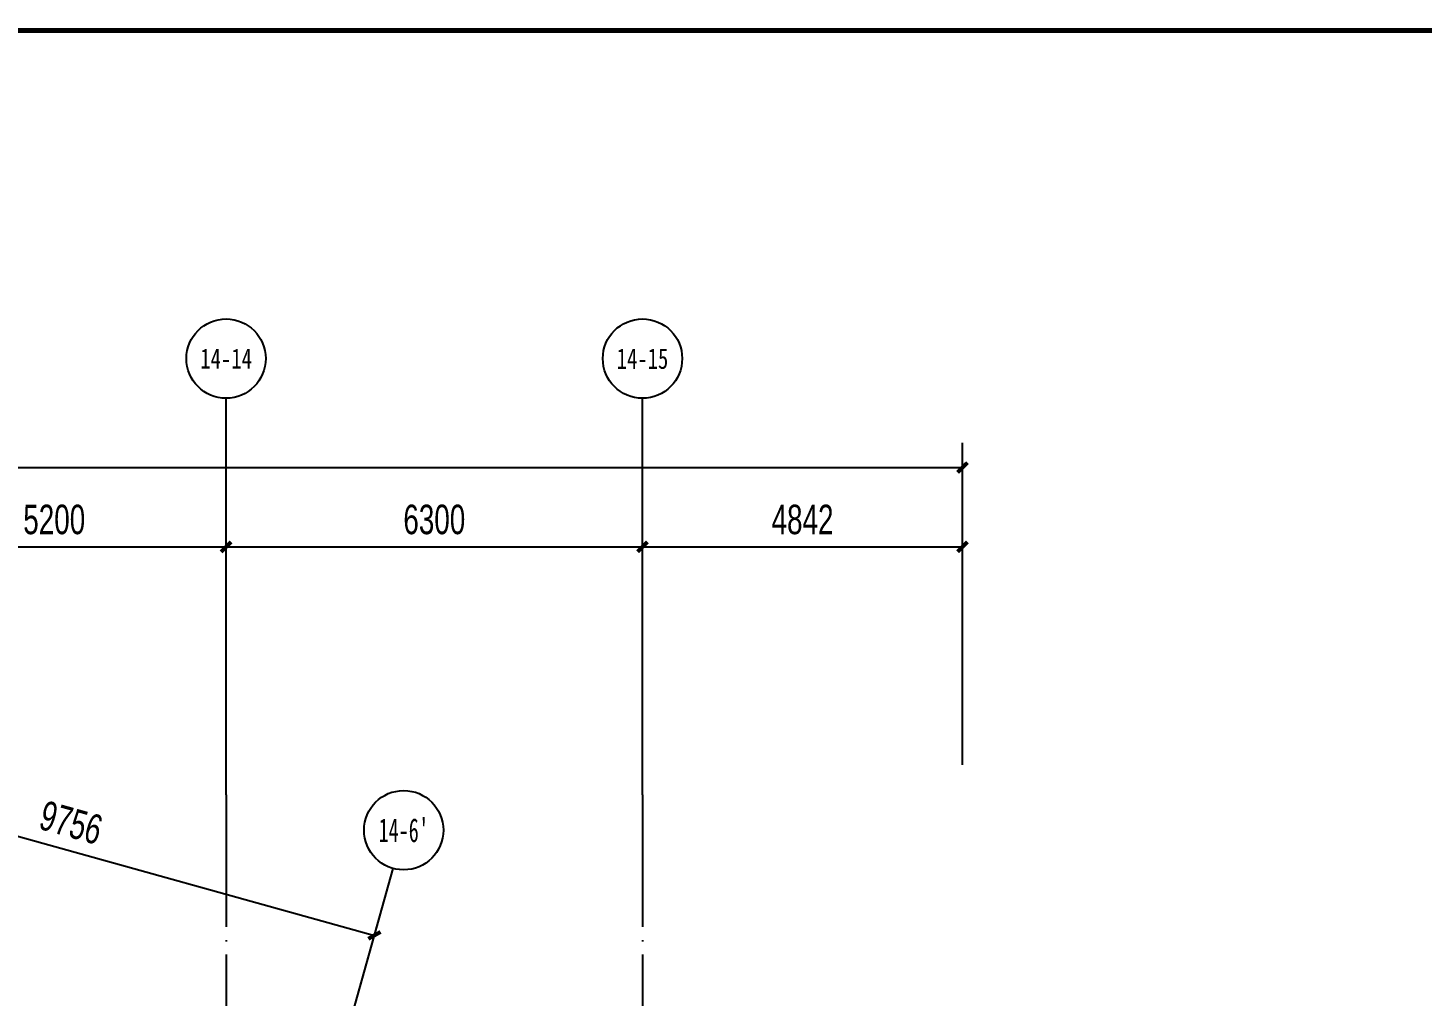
# Model space of a CAD drawing. Extents: x -409435 to 356702, y -107829 to 330904.
# Drawn here: x 106601 to 127694, y 136586 to 151238 of the extents above; entities that cross this region are included whole.
import ezdxf
from ezdxf.enums import TextEntityAlignment as Align
from ezdxf.xclip import XClip

# ---------------------------------------------------------------- set-up
doc = ezdxf.new("R2010")
doc.units = 0
doc.header["$LTSCALE"] = 1000
doc.header["$MEASUREMENT"] = 0
doc.header["$XCLIPFRAME"] = 0
doc.linetypes.add('104-14# 核心筒$0$DOTE', pattern=[2.42, 2, -0.2, 0.02, -0.2])
for name, color, linetype in [('104-14# 核心筒$0$01-标注_轴线坐标', 132, 'Continuous'), ('104-14# 核心筒$0$02-TEXT_轴号', 7, 'Continuous'), ('104-14# 核心筒$0$A_AXIS-轴线', 36, '104-14# 核心筒$0$DOTE'), ('104-14# 核心筒$0$AXIS_TEXT', 7, 'Continuous'), ('AXIS_TEXT', 7, 'Continuous')]:
    doc.layers.add(name, color=color, linetype=linetype)
doc.styles.add('104-14# 核心筒$0$_TCH_AXIS', font='STXIHEI_0.TTF', dxfattribs={"width": 0.8})
doc.styles.add('104-14# 核心筒$0$_TCH_DIM_T3', font='ros.shx', dxfattribs={"width": 0.705882, "bigfont": 'jd.shx'})
doc.styles.add('COMPLEX', font='COMPLEX')
doc.dimstyles.new('104-14# 核心筒$0$_TCH_ARCH&&150', dxfattribs={"dimtxt": 446.25, "dimasz": 150, "dimexe": 375, "dimexo": 450, "dimgap": 189.375, "dimtad": 1, "dimdec": 0, "dimzin": 0, "dimdsep": 46, "dimtxsty": '104-14# 核心筒$0$_TCH_DIM_T3', "dimblk": '104-14# 核心筒$0$_ArchTick', "dimcen": 0.09, "dimclrt": 7, "dimazin": 2, "dimtfac": 1, "dimtdec": 0, "dimtix": 1, "dimtmove": 2, "dimatfit": 3, "dimfxl": 0, "dimtolj": 1, "dimtzin": 0, "dimarcsym": 0})

# ---------------------------------------------------------------- blocks, each defined once
blk = doc.blocks.new('图框-A1+1-4')
at = {"const_width": 0.5}
blk.add_lwpolyline([(976, 584), (25, 584), (25, 10), (976, 10)], close=True, dxfattribs=at)
blk = doc.blocks.new('_AXISO')
blk.add_circle((0, 0), 0.5)
at = {"layer": 'AXIS_TEXT', "style": 'COMPLEX', "width": 1.041667}
blk.add_attdef('A', text='', height=0.56, dxfattribs=at).set_placement((-0.25, -0.28), (0.25, -0.28), align=Align.FIT)
blk = doc.blocks.new('104-14# 核心筒$0$_ArchTick')
at = {"color": 0, "linetype": 'ByBlock', "const_width": 0.4}
blk.add_lwpolyline([(-0.5, -0.5), (0.5, 0.5)], dxfattribs=at)
blk = doc.blocks.new('*D2724')
at = {"layer": '104-14# 核心筒$0$01-标注_轴线坐标', "color": 0, "lineweight": -2, "transparency": 16777216}
for p, q in [((-6010, 140084), (-6010, 144959)), ((120742, 140084), (120742, 144959)), ((-6010, 144584), (120742, 144584))]:
    blk.add_line(p, q, dxfattribs=at)
at = {"layer": 'Defpoints', "color": 0, "transparency": 16777216}
for p in [(120742, 144584), (-6010, 139634), (120742, 139634)]:
    blk.add_point(p, dxfattribs=at)
at = {"layer": '104-14# 核心筒$0$01-标注_轴线坐标', "color": 0, "lineweight": -2, "transparency": 16777216, "xscale": 150, "yscale": 150, "zscale": 150, "rotation": 180}
blk.add_blockref('104-14# 核心筒$0$_ArchTick', (-6010, 144584), dxfattribs=at)
at = {"layer": '104-14# 核心筒$0$01-标注_轴线坐标', "color": 0, "lineweight": -2, "transparency": 16777216, "xscale": 150, "yscale": 150, "zscale": 150}
blk.add_blockref('104-14# 核心筒$0$_ArchTick', (120742, 144584), dxfattribs=at)
at = {"layer": '104-14# 核心筒$0$01-标注_轴线坐标', "color": 7, "transparency": 16777216, "insert": (57366, 144996), "char_height": 446.2, "attachment_point": 5, "style": '104-14# 核心筒$0$_TCH_DIM_T3'}
blk.add_mtext('\\A1;126752', dxfattribs=at)
blk = doc.blocks.new('*D2738')
at = {"layer": '104-14# 核心筒$0$01-标注_轴线坐标', "color": 0, "lineweight": -2, "transparency": 16777216}
for p, q in [((104400, 140084), (104400, 143759)), ((109600, 140084), (109600, 143759)), ((104400, 143384), (109600, 143384))]:
    blk.add_line(p, q, dxfattribs=at)
at = {"layer": 'Defpoints', "color": 0, "transparency": 16777216}
for p in [(109600, 143384), (104400, 139634), (109600, 139634)]:
    blk.add_point(p, dxfattribs=at)
at = {"layer": '104-14# 核心筒$0$01-标注_轴线坐标', "color": 0, "lineweight": -2, "transparency": 16777216, "xscale": 150, "yscale": 150, "zscale": 150, "rotation": 180}
blk.add_blockref('104-14# 核心筒$0$_ArchTick', (104400, 143384), dxfattribs=at)
at = {"layer": '104-14# 核心筒$0$01-标注_轴线坐标', "color": 0, "lineweight": -2, "transparency": 16777216, "xscale": 150, "yscale": 150, "zscale": 150}
blk.add_blockref('104-14# 核心筒$0$_ArchTick', (109600, 143384), dxfattribs=at)
at = {"layer": '104-14# 核心筒$0$01-标注_轴线坐标', "color": 7, "transparency": 16777216, "insert": (107000, 143796), "char_height": 446.2, "attachment_point": 5, "style": '104-14# 核心筒$0$_TCH_DIM_T3'}
blk.add_mtext('\\A1;5200', dxfattribs=at)
blk = doc.blocks.new('*D2739')
at = {"layer": '104-14# 核心筒$0$01-标注_轴线坐标', "color": 0, "lineweight": -2, "transparency": 16777216}
for p, q in [((109600, 140084), (109600, 143759)), ((115900, 140084), (115900, 143759)), ((109600, 143384), (115900, 143384))]:
    blk.add_line(p, q, dxfattribs=at)
at = {"layer": 'Defpoints', "color": 0, "transparency": 16777216}
for p in [(115900, 143384), (109600, 139634), (115900, 139634)]:
    blk.add_point(p, dxfattribs=at)
at = {"layer": '104-14# 核心筒$0$01-标注_轴线坐标', "color": 0, "lineweight": -2, "transparency": 16777216, "xscale": 150, "yscale": 150, "zscale": 150, "rotation": 180}
blk.add_blockref('104-14# 核心筒$0$_ArchTick', (109600, 143384), dxfattribs=at)
at = {"layer": '104-14# 核心筒$0$01-标注_轴线坐标', "color": 0, "lineweight": -2, "transparency": 16777216, "xscale": 150, "yscale": 150, "zscale": 150}
blk.add_blockref('104-14# 核心筒$0$_ArchTick', (115900, 143384), dxfattribs=at)
at = {"layer": '104-14# 核心筒$0$01-标注_轴线坐标', "color": 7, "transparency": 16777216, "insert": (112750, 143796), "char_height": 446.2, "attachment_point": 5, "style": '104-14# 核心筒$0$_TCH_DIM_T3'}
blk.add_mtext('\\A1;6300', dxfattribs=at)
blk = doc.blocks.new('*D2740')
at = {"layer": '104-14# 核心筒$0$01-标注_轴线坐标', "color": 0, "lineweight": -2, "transparency": 16777216}
for p, q in [((115900, 140084), (115900, 143759)), ((120742, 140084), (120742, 143759)), ((115900, 143384), (120742, 143384))]:
    blk.add_line(p, q, dxfattribs=at)
at = {"layer": 'Defpoints', "color": 0, "transparency": 16777216}
for p in [(120742, 143384), (115900, 139634), (120742, 139634)]:
    blk.add_point(p, dxfattribs=at)
at = {"layer": '104-14# 核心筒$0$01-标注_轴线坐标', "color": 0, "lineweight": -2, "transparency": 16777216, "xscale": 150, "yscale": 150, "zscale": 150, "rotation": 180}
blk.add_blockref('104-14# 核心筒$0$_ArchTick', (115900, 143384), dxfattribs=at)
at = {"layer": '104-14# 核心筒$0$01-标注_轴线坐标', "color": 0, "lineweight": -2, "transparency": 16777216, "xscale": 150, "yscale": 150, "zscale": 150}
blk.add_blockref('104-14# 核心筒$0$_ArchTick', (120742, 143384), dxfattribs=at)
at = {"layer": '104-14# 核心筒$0$01-标注_轴线坐标', "color": 7, "transparency": 16777216, "insert": (118321, 143796), "char_height": 446.2, "attachment_point": 5, "style": '104-14# 核心筒$0$_TCH_DIM_T3'}
blk.add_mtext('\\A1;4842', dxfattribs=at)
blk = doc.blocks.new('*D2762')
at = {"layer": '104-14# 核心筒$0$01-标注_轴线坐标', "color": 0, "lineweight": -2, "transparency": 16777216}
for p, q in [((101239, 135785), (102545, 140481)), ((102445, 140120), (111844, 137505)), ((110638, 133169), (111944, 137866))]:
    blk.add_line(p, q, dxfattribs=at)
at = {"layer": 'Defpoints', "color": 0, "transparency": 16777216}
for p in [(111844, 137505), (101118, 135351), (110517, 132736)]:
    blk.add_point(p, dxfattribs=at)
at = {"layer": '104-14# 核心筒$0$01-标注_轴线坐标', "color": 0, "lineweight": -2, "transparency": 16777216, "xscale": 150, "yscale": 150, "zscale": 150}
for p, rotation in [((102445, 140120), 164.451897364515), ((111844, 137505), 344.451897364515)]:
    blk.add_blockref('104-14# 核心筒$0$_ArchTick', p, dxfattribs=dict(at, rotation=rotation))
at = {"layer": '104-14# 核心筒$0$01-标注_轴线坐标', "color": 7, "transparency": 16777216, "insert": (107255, 139210), "char_height": 446.2, "attachment_point": 5, "rotation": 344.4519, "style": '104-14# 核心筒$0$_TCH_DIM_T3'}
blk.add_mtext('\\A1;9756', dxfattribs=at)
blk = doc.blocks.new('104-14# 核心筒')
at = {"layer": '104-14# 核心筒$0$01-标注_轴线坐标'}
for p, q in [((109600, 139633.6), (109600, 145633.6)), ((115900, 139633.6), (115900, 145633.6)), ((110517.7, 132738.1), (112126, 138518.5))]:
    blk.add_line(p, q, dxfattribs=at)
blk.add_circle((112286.8, 139096.6), 600, dxfattribs=at)
at = {"layer": '104-14# 核心筒$0$A_AXIS-轴线'}
for p, q in [((109600, 139633.6), (109600, 80554.9)), ((115900, 139633.6), (115900, 80554.9))]:
    blk.add_line(p, q, dxfattribs=at)
at = {"layer": '104-14# 核心筒$0$01-标注_轴线坐标'}
ref = blk.add_blockref('_AXISO', (109600, 146233.6), dxfattribs=dict(at, xscale=1200, yscale=1200, zscale=1200))
ref.add_attrib('A', '14-14', dxfattribs={"layer": '104-14# 核心筒$0$AXIS_TEXT', "height": 302.98, "style": '104-14# 核心筒$0$_TCH_AXIS', "width": 0.947628}).set_placement((109208.3, 146082.1), (109991.7, 146082.1), align=Align.FIT)
ref = blk.add_blockref('_AXISO', (115900, 146233.6), dxfattribs=dict(at, xscale=1200, yscale=1200, zscale=1200))
ref.add_attrib('A', '14-15', dxfattribs={"layer": '104-14# 核心筒$0$AXIS_TEXT', "height": 311.31, "style": '104-14# 核心筒$0$_TCH_AXIS', "width": 0.918395}).set_placement((115509.9, 146077.9), (116290.1, 146077.9), align=Align.FIT)
at = {"layer": '104-14# 核心筒$0$02-TEXT_轴号', "style": '104-14# 核心筒$0$_TCH_AXIS', "width": 0.898063}
blk.add_text("14-6'", height=359.99, dxfattribs=at).set_placement((111907.4, 138916.6), (112666.3, 138916.6), align=Align.FIT)
at = {"layer": '104-14# 核心筒$0$01-标注_轴线坐标'}
for p1, p2, distance, picture, middle in [((-6009.8, 139633.6), (120741.8, 139633.6), 4950, '*D2724', (57366, 144996.1)), ((104400, 139633.6), (109600, 139633.6), 3750, '*D2738', (107000, 143796.1)), ((109600, 139633.6), (115900, 139633.6), 3750, '*D2739', (112750, 143796.1)), ((115900, 139633.6), (120741.8, 139633.6), 3750, '*D2740', (118320.9, 143796.1)), ((101117.9, 135351.1), (110517.1, 132736), 4950, '*D2762', (107254.9, 139209.8))]:
    dim = blk.add_aligned_dim(p1=p1, p2=p2, distance=distance, dimstyle='104-14# 核心筒$0$_TCH_ARCH&&150', dxfattribs=at)
    dim.commit()
    dim.dimension.update_dxf_attribs({"geometry": picture, "text_midpoint": middle})
blk = doc.blocks.new('X-104 14#平面')
ref = blk.add_blockref('104-14# 核心筒', (0, 0))
XClip(ref).set_block_clipping_path([(-38664.3623821461, -25500), (139216.5485069363, 330900)])
at = {"xscale": 150, "yscale": 150, "zscale": 150}
blk.add_blockref('图框-A1+1-4', (-18433.5, 63600), dxfattribs=at)

msp = doc.modelspace()

# ---------------------------------------------------------------- block references
msp.add_blockref('X-104 14#平面', (0, 0))

doc.saveas('drawing.dxf')
